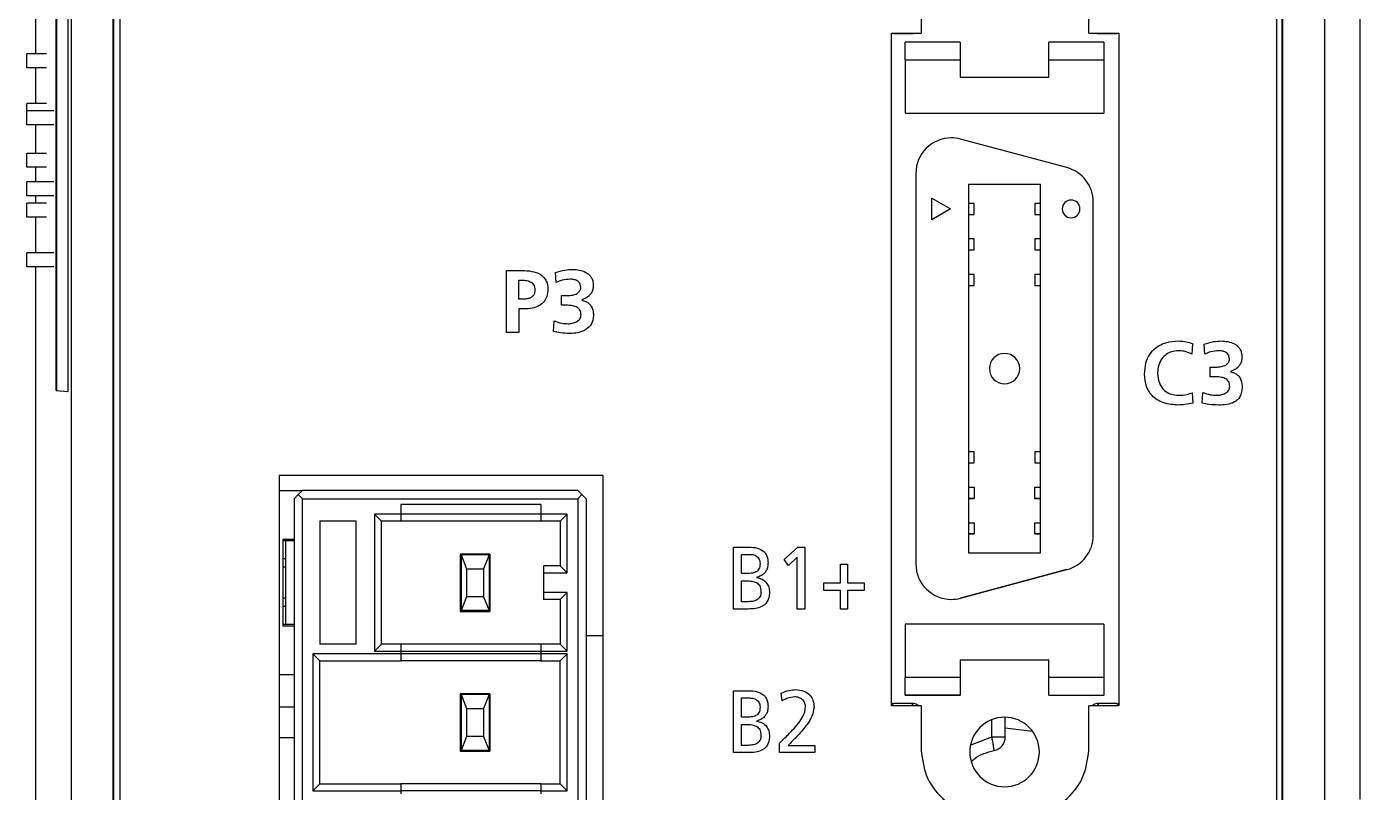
# Model space of a CAD drawing. Header units: inches. Extents: x 268 to 316, y 100 to 273.
# Drawn here: x 268.11 to 315.83, y 157.48 to 184.87 of the extents above; entities that cross this region are included whole.
import ezdxf

# ---------------------------------------------------------------- set-up
doc = ezdxf.new("R2010")
doc.units = ezdxf.units.IN
doc.header["$MEASUREMENT"] = 0

msp = doc.modelspace()

# ---------------------------------------------------------------- linework, layer by layer
at = {"color": 7, "linetype": 'Continuous', "lineweight": 25}
for p, q in [((315.831, 157.233), (315.831, 261.618)), ((269.706, 114.792), (269.706, 255.85)), ((314.546, 255.85), (314.546, 114.792)), ((271.195, 255.282), (271.195, 124.093)), ((271.216, 255.261), (271.216, 124.114)), ((271.44, 255.061), (271.44, 124.347)), ((312.839, 115.361), (312.839, 255.061)), ((313.039, 115.14), (313.039, 255.261)), ((313.06, 115.119), (313.06, 255.282)), ((269.165, 171.849), (269.165, 196.779)), ((269.173, 196.779), (269.173, 171.849)), ((269.574, 196.814), (269.574, 171.814)), ((300.11, 186.448), (300.11, 184.636)), ((306.117, 184.636), (306.117, 186.448)), ((268.422, 185.174), (268.422, 183.896)), ((299.057, 184.636), (300.11, 184.636)), ((299.057, 160.575), (299.057, 184.636)), ((299.133, 184.631), (299.837, 184.631)), ((301.513, 184.321), (299.544, 184.321)), ((299.544, 183.686), (299.544, 184.321)), ((301.513, 184.321), (301.513, 183.686)), ((306.656, 184.321), (304.688, 184.321)), ((304.688, 183.686), (304.688, 184.321)), ((306.117, 184.636), (307.19, 184.636)), ((306.411, 184.631), (307.116, 184.631)), ((306.656, 184.321), (306.656, 183.686)), ((307.19, 184.636), (307.19, 160.575)), ((268.106, 183.396), (268.106, 183.896)), ((268.817, 183.896), (268.106, 183.896)), ((268.817, 183.396), (268.106, 183.396)), ((268.422, 183.396), (268.422, 182.118)), ((299.544, 183.686), (299.544, 181.781)), ((299.544, 183.686), (301.513, 183.686)), ((301.513, 183.686), (301.513, 183.051)), ((304.688, 183.051), (304.688, 183.686)), ((304.688, 183.686), (306.656, 183.686)), ((306.656, 183.686), (306.656, 181.781)), ((304.688, 183.051), (301.513, 183.051)), ((268.106, 181.864), (268.106, 182.118)), ((268.817, 182.118), (268.106, 182.118)), ((268.106, 181.364), (268.106, 181.864)), ((268.116, 181.864), (268.106, 181.864)), ((268.116, 181.364), (268.116, 181.864)), ((269.076, 181.864), (268.116, 181.864)), ((268.116, 181.364), (268.106, 181.364)), ((269.076, 181.364), (268.116, 181.364)), ((268.422, 181.364), (268.422, 180.34)), ((299.544, 181.781), (299.544, 181.781)), ((299.544, 181.781), (306.656, 181.781)), ((299.544, 181.781), (306.656, 181.781)), ((306.656, 181.781), (306.656, 181.781)), ((305.334, 179.828), (301.524, 180.849)), ((268.106, 179.84), (268.106, 180.34)), ((268.817, 180.34), (268.106, 180.34)), ((268.817, 179.84), (268.106, 179.84)), ((268.422, 179.84), (268.422, 179.324)), ((299.925, 179.622), (299.925, 165.652)), ((268.106, 178.824), (268.106, 179.324)), ((268.116, 179.324), (268.106, 179.324)), ((268.116, 178.824), (268.116, 179.324)), ((269.076, 179.324), (268.116, 179.324)), ((304.388, 179.223), (301.813, 179.223)), ((301.813, 179.223), (301.813, 166.051)), ((304.388, 179.223), (301.813, 179.223)), ((301.813, 179.223), (301.813, 179.223)), ((304.388, 166.051), (304.388, 179.223)), ((304.388, 179.223), (304.388, 179.223)), ((268.116, 178.824), (268.106, 178.824)), ((268.106, 178.062), (268.106, 178.562)), ((268.817, 178.562), (268.106, 178.562)), ((269.076, 178.824), (268.116, 178.824)), ((268.422, 178.824), (268.422, 178.562)), ((300.498, 177.967), (300.498, 178.737)), ((300.498, 178.737), (301.165, 178.352)), ((302.012, 178.551), (301.813, 178.551)), ((302.012, 178.152), (302.012, 178.551)), ((304.189, 178.551), (304.189, 178.152)), ((304.388, 178.551), (304.189, 178.551)), ((306.275, 166.673), (306.275, 178.601)), ((268.817, 178.062), (268.106, 178.062)), ((268.422, 178.062), (268.422, 176.784)), ((301.165, 178.352), (300.498, 177.967)), ((301.813, 178.152), (302.012, 178.152)), ((301.813, 178.152), (302.012, 178.152)), ((302.012, 178.152), (302.012, 178.152)), ((304.189, 178.152), (304.388, 178.152)), ((304.189, 178.152), (304.388, 178.152)), ((304.189, 178.152), (304.189, 178.152)), ((302.012, 177.281), (301.813, 177.281)), ((302.012, 176.882), (302.012, 177.281)), ((304.189, 177.281), (304.189, 176.882)), ((304.388, 177.281), (304.189, 177.281)), ((268.106, 176.284), (268.106, 176.784)), ((268.116, 176.784), (268.106, 176.784)), ((268.116, 176.284), (268.116, 176.784)), ((269.076, 176.784), (268.116, 176.784)), ((301.813, 176.882), (302.012, 176.882)), ((301.813, 176.882), (302.012, 176.882)), ((302.012, 176.882), (302.012, 176.882)), ((304.189, 176.882), (304.388, 176.882)), ((304.189, 176.882), (304.388, 176.882)), ((304.189, 176.882), (304.189, 176.882)), ((268.116, 176.284), (268.106, 176.284)), ((269.076, 176.284), (268.116, 176.284)), ((268.422, 176.284), (268.422, 112.009)), ((285.272, 176.148), (285.834, 176.148)), ((285.272, 173.932), (285.272, 176.148)), ((285.716, 175.799), (285.872, 175.799)), ((285.716, 175.123), (285.716, 175.799)), ((287.056, 175.72), (287.031, 176.075)), ((302.012, 176.011), (301.813, 176.011)), ((302.012, 175.612), (302.012, 176.011)), ((304.388, 176.011), (304.189, 176.011)), ((304.189, 176.011), (304.189, 175.612)), ((287.24, 175.253), (287.444, 175.253)), ((287.24, 174.904), (287.24, 175.253)), ((301.813, 175.612), (302.012, 175.612)), ((301.813, 175.612), (302.012, 175.612)), ((302.012, 175.612), (302.012, 175.612)), ((304.189, 175.612), (304.388, 175.612)), ((304.189, 175.612), (304.388, 175.612)), ((304.189, 175.612), (304.189, 175.612)), ((285.872, 175.123), (285.716, 175.123)), ((285.716, 174.773), (285.716, 173.932)), ((285.904, 174.773), (285.716, 174.773)), ((287.456, 174.904), (287.24, 174.904)), ((287.967, 175.088), (287.967, 175.081)), ((286.961, 173.967), (286.986, 174.345)), ((285.716, 173.932), (285.272, 173.932)), ((309.83, 173.534), (309.797, 173.159)), ((310.268, 173.159), (310.243, 173.515)), ((303.1, 173.181), (303.1, 173.181)), ((310.453, 172.692), (310.656, 172.692)), ((310.453, 172.343), (310.453, 172.692)), ((310.668, 172.343), (310.453, 172.343)), ((311.18, 172.527), (311.18, 172.521)), ((269.165, 171.849), (269.565, 171.814)), ((269.173, 171.849), (269.165, 171.849)), ((269.173, 171.849), (269.574, 171.814)), ((269.574, 171.814), (269.565, 171.814)), ((309.814, 171.775), (309.833, 171.403)), ((310.173, 171.406), (310.198, 171.784)), ((302.012, 169.661), (301.813, 169.661)), ((302.012, 169.262), (302.012, 169.661)), ((304.189, 169.661), (304.189, 169.262)), ((304.388, 169.661), (304.189, 169.661)), ((301.813, 169.262), (302.012, 169.262)), ((301.813, 169.262), (302.012, 169.262)), ((302.012, 169.262), (302.012, 169.262)), ((304.189, 169.262), (304.388, 169.262)), ((304.189, 169.262), (304.388, 169.262)), ((304.189, 169.262), (304.189, 169.262)), ((288.74, 168.812), (277.14, 168.812)), ((277.14, 168.812), (277.14, 136.013)), ((288.74, 136.013), (288.74, 168.812)), ((277.14, 168.278), (277.976, 168.278)), ((277.676, 167.978), (277.826, 168.128)), ((277.826, 168.128), (277.976, 168.278)), ((277.976, 167.978), (277.826, 168.128)), ((287.826, 168.278), (277.976, 168.278)), ((287.826, 168.278), (287.976, 168.128)), ((287.976, 168.128), (287.826, 167.978)), ((288.126, 167.978), (287.976, 168.128)), ((301.813, 168.391), (302.012, 168.391)), ((302.012, 167.992), (301.813, 167.992)), ((301.813, 167.992), (302.012, 167.992)), ((302.012, 168.391), (302.012, 167.992)), ((302.012, 167.992), (302.012, 167.992)), ((304.189, 168.391), (304.388, 168.391)), ((304.189, 167.992), (304.189, 168.391)), ((304.388, 167.992), (304.189, 167.992)), ((304.189, 167.992), (304.388, 167.992)), ((304.189, 167.992), (304.189, 167.992)), ((277.676, 167.978), (277.676, 136.978)), ((277.976, 167.978), (287.826, 167.978)), ((277.976, 136.978), (277.976, 167.978)), ((286.501, 167.778), (281.501, 167.778)), ((281.501, 167.778), (281.501, 167.428)), ((286.501, 167.778), (286.501, 167.428)), ((287.826, 167.978), (287.826, 136.978)), ((288.126, 167.978), (288.126, 136.978)), ((278.601, 167.178), (278.601, 162.778)), ((279.901, 167.178), (278.601, 167.178)), ((279.901, 162.778), (279.901, 167.178)), ((281.501, 167.428), (280.551, 167.428)), ((280.551, 167.428), (280.551, 162.528)), ((280.801, 167.178), (280.551, 167.428)), ((280.801, 162.778), (280.801, 167.178)), ((281.501, 167.178), (280.801, 167.178)), ((281.501, 167.428), (281.501, 167.178)), ((286.501, 167.428), (281.501, 167.428)), ((286.501, 167.178), (281.501, 167.178)), ((287.451, 167.428), (286.501, 167.428)), ((286.501, 167.428), (286.501, 167.178)), ((287.201, 167.178), (286.501, 167.178)), ((287.201, 167.178), (287.451, 167.428)), ((287.201, 167.178), (287.201, 165.578)), ((287.451, 165.328), (287.451, 167.428)), ((301.813, 167.121), (302.012, 167.121)), ((302.012, 167.121), (302.012, 166.722)), ((304.189, 167.121), (304.388, 167.121)), ((304.189, 166.722), (304.189, 167.121)), ((302.012, 166.722), (301.813, 166.722)), ((301.813, 166.722), (302.012, 166.722)), ((302.012, 166.722), (302.012, 166.722)), ((304.388, 166.722), (304.189, 166.722)), ((304.189, 166.722), (304.388, 166.722)), ((304.189, 166.722), (304.189, 166.722)), ((306.275, 166.673), (306.275, 166.673)), ((277.676, 166.528), (277.276, 166.528)), ((277.276, 166.528), (277.276, 163.428)), ((277.376, 166.478), (277.276, 166.478)), ((277.676, 166.478), (277.376, 166.478)), ((277.376, 163.478), (277.376, 166.478)), ((293.395, 166.253), (293.935, 166.253)), ((293.395, 164.036), (293.395, 166.253)), ((295.216, 165.808), (295.704, 166.253)), ((295.704, 166.253), (295.958, 166.253)), ((295.958, 166.253), (295.958, 164.036)), ((284.681, 166.003), (283.621, 166.003)), ((283.621, 166.003), (283.621, 163.953)), ((283.651, 166.003), (283.651, 165.978)), ((283.651, 165.978), (283.651, 163.978)), ((283.651, 165.978), (283.851, 165.478)), ((284.651, 165.978), (283.651, 165.978)), ((284.651, 165.978), (284.451, 165.478)), ((284.651, 166.003), (284.651, 165.978)), ((284.651, 165.978), (284.651, 163.978)), ((284.681, 166.003), (284.681, 163.953)), ((293.681, 165.992), (293.981, 165.992)), ((293.681, 165.306), (293.681, 165.992)), ((295.367, 165.595), (295.216, 165.808)), ((295.673, 165.888), (295.367, 165.595)), ((295.673, 164.036), (295.673, 165.888)), ((297.224, 165.643), (297.476, 165.643)), ((297.224, 164.979), (297.224, 165.643)), ((297.476, 165.643), (297.476, 164.979)), ((299.925, 165.652), (299.925, 165.652)), ((301.813, 166.051), (304.388, 166.051)), ((277.376, 165.528), (277.276, 165.528)), ((283.651, 165.528), (283.621, 165.528)), ((283.851, 165.478), (283.851, 164.478)), ((283.851, 165.478), (284.451, 165.478)), ((284.451, 165.478), (284.451, 164.478)), ((286.601, 165.578), (286.601, 165.328)), ((287.201, 165.578), (286.601, 165.578)), ((286.601, 165.328), (286.601, 164.628)), ((286.601, 165.328), (287.451, 165.328)), ((287.451, 165.328), (287.201, 165.578)), ((293.838, 165.306), (293.681, 165.306)), ((294.224, 165.167), (294.224, 165.16)), ((301.524, 164.425), (305.334, 165.446)), ((305.334, 165.446), (301.524, 164.425)), ((305.334, 165.446), (305.334, 165.446)), ((293.681, 165.046), (293.866, 165.046)), ((293.681, 164.296), (293.681, 165.046)), ((296.627, 164.979), (297.224, 164.979)), ((296.627, 164.7), (296.627, 164.979)), ((297.224, 164.7), (296.627, 164.7)), ((297.224, 164.036), (297.224, 164.7)), ((297.476, 164.979), (298.073, 164.979)), ((298.073, 164.7), (297.476, 164.7)), ((297.476, 164.7), (297.476, 164.036)), ((298.073, 164.979), (298.073, 164.7)), ((277.376, 164.428), (277.276, 164.428)), ((283.651, 164.428), (283.621, 164.428)), ((283.851, 164.478), (283.651, 163.978)), ((284.451, 164.478), (283.851, 164.478)), ((284.451, 164.478), (284.651, 163.978)), ((287.451, 164.628), (286.601, 164.628)), ((286.601, 164.628), (286.601, 164.378)), ((287.201, 164.378), (286.601, 164.378)), ((287.201, 164.378), (287.451, 164.628)), ((287.201, 164.378), (287.201, 162.778)), ((287.451, 162.528), (287.451, 164.628)), ((293.895, 164.296), (293.681, 164.296)), ((301.524, 164.425), (301.524, 164.425)), ((277.376, 164.128), (277.376, 164.128)), ((283.621, 163.953), (284.681, 163.953)), ((284.651, 163.978), (283.651, 163.978)), ((283.651, 163.978), (283.651, 163.953)), ((284.651, 163.978), (284.651, 163.953)), ((293.926, 164.036), (293.395, 164.036)), ((295.958, 164.036), (295.673, 164.036)), ((297.476, 164.036), (297.224, 164.036)), ((277.376, 163.478), (277.276, 163.478)), ((277.676, 163.428), (277.276, 163.428)), ((277.676, 163.478), (277.376, 163.478)), ((306.656, 163.493), (299.544, 163.493)), ((299.544, 163.493), (299.544, 161.588)), ((306.656, 163.493), (306.656, 161.588)), ((279.901, 162.778), (278.601, 162.778)), ((280.551, 162.528), (280.801, 162.778)), ((281.501, 162.778), (280.801, 162.778)), ((281.501, 162.778), (281.501, 162.528)), ((286.501, 162.778), (281.501, 162.778)), ((286.501, 162.778), (286.501, 162.528)), ((287.201, 162.778), (286.501, 162.778)), ((287.451, 162.528), (287.201, 162.778)), ((288.74, 163.072), (288.126, 163.072)), ((281.501, 162.428), (278.351, 162.428)), ((278.351, 162.428), (278.351, 157.528)), ((278.601, 162.178), (278.351, 162.428)), ((280.551, 162.528), (281.501, 162.528)), ((281.501, 162.528), (281.501, 162.428)), ((281.501, 162.528), (286.501, 162.528)), ((281.501, 162.428), (281.501, 162.178)), ((286.501, 162.428), (281.501, 162.428)), ((286.501, 162.528), (286.501, 162.428)), ((286.501, 162.528), (287.451, 162.528)), ((287.451, 162.428), (286.501, 162.428)), ((286.501, 162.428), (286.501, 162.178)), ((287.201, 162.178), (287.451, 162.428)), ((287.451, 157.528), (287.451, 162.428)), ((278.601, 157.778), (278.601, 162.178)), ((278.601, 162.178), (281.501, 162.178)), ((286.501, 162.178), (281.501, 162.178)), ((286.501, 162.178), (287.201, 162.178)), ((287.201, 157.778), (287.201, 162.178)), ((301.513, 162.223), (304.688, 162.223)), ((301.513, 162.223), (301.513, 161.588)), ((301.513, 162.223), (304.688, 162.223)), ((301.513, 162.223), (301.513, 162.223)), ((304.688, 161.588), (304.688, 162.223)), ((304.688, 162.223), (304.688, 162.223)), ((277.676, 161.678), (277.14, 161.678)), ((301.513, 161.588), (299.544, 161.588)), ((299.544, 160.953), (299.544, 161.588)), ((301.513, 161.588), (301.513, 160.953)), ((304.688, 160.953), (304.688, 161.588)), ((306.656, 161.588), (304.688, 161.588)), ((306.656, 161.588), (306.656, 160.953)), ((284.681, 161.003), (283.621, 161.003)), ((283.621, 161.003), (283.621, 158.953)), ((283.651, 161.003), (283.651, 160.978)), ((284.651, 160.978), (283.651, 160.978)), ((283.651, 160.978), (283.851, 160.478)), ((283.651, 160.978), (283.651, 158.978)), ((284.651, 160.978), (284.451, 160.478)), ((284.651, 161.003), (284.651, 160.978)), ((284.651, 160.978), (284.651, 158.978)), ((284.681, 161.003), (284.681, 158.953)), ((293.395, 161.114), (293.935, 161.114)), ((293.395, 158.897), (293.395, 161.114)), ((293.681, 160.853), (293.981, 160.853)), ((293.681, 160.167), (293.681, 160.853)), ((295.139, 160.748), (295.11, 161.022)), ((299.544, 160.953), (301.513, 160.953)), ((301.513, 160.953), (299.544, 160.953)), ((299.544, 160.953), (299.544, 160.953)), ((301.513, 160.953), (301.513, 160.953)), ((304.688, 160.953), (306.656, 160.953)), ((304.688, 160.953), (306.656, 160.953)), ((304.688, 160.953), (304.688, 160.953)), ((306.656, 160.953), (306.656, 160.953)), ((277.676, 160.528), (277.14, 160.528)), ((283.651, 160.528), (283.621, 160.528)), ((283.851, 160.478), (283.851, 159.478)), ((283.851, 160.478), (284.451, 160.478)), ((284.451, 160.478), (284.451, 159.478)), ((300.11, 160.575), (299.057, 160.575)), ((299.837, 160.65), (299.133, 160.65)), ((300.11, 160.575), (300.11, 158.985)), ((306.117, 158.985), (306.117, 160.575)), ((307.19, 160.575), (306.117, 160.575)), ((307.116, 160.65), (306.411, 160.65)), ((293.838, 160.167), (293.681, 160.167)), ((293.681, 159.157), (293.681, 159.907)), ((293.681, 159.907), (293.866, 159.907)), ((294.224, 160.028), (294.224, 160.021)), ((303.1, 160.165), (303.1, 160.165)), ((303.126, 159.463), (303.126, 160.165)), ((277.676, 159.428), (277.14, 159.428)), ((283.651, 159.428), (283.621, 159.428)), ((283.851, 159.478), (283.651, 158.978)), ((284.451, 159.478), (283.851, 159.478)), ((284.451, 159.478), (284.651, 158.978)), ((302.644, 159.463), (303.126, 159.463)), ((283.621, 158.953), (284.681, 158.953)), ((284.651, 158.978), (283.651, 158.978)), ((283.651, 158.978), (283.651, 158.953)), ((284.651, 158.978), (284.651, 158.953)), ((293.895, 159.157), (293.681, 159.157)), ((295.047, 158.897), (295.047, 159.237)), ((295.353, 159.157), (296.31, 159.157)), ((296.31, 159.157), (296.31, 158.897)), ((293.926, 158.897), (293.395, 158.897)), ((296.31, 158.897), (295.047, 158.897)), ((278.351, 157.528), (278.601, 157.778)), ((278.351, 157.528), (281.501, 157.528)), ((278.601, 157.778), (281.501, 157.778)), ((281.501, 157.778), (281.501, 157.528)), ((286.501, 157.778), (281.501, 157.778)), ((281.501, 157.528), (281.501, 157.428)), ((286.501, 157.528), (281.501, 157.528)), ((286.501, 157.778), (286.501, 157.528)), ((286.501, 157.778), (287.201, 157.778)), ((286.501, 157.528), (286.501, 157.428)), ((286.501, 157.528), (287.451, 157.528)), ((287.451, 157.528), (287.201, 157.778))]:
    msp.add_line(p, q, dxfattribs=at)
at = {"color": 8, "linetype": 'Continuous', "lineweight": 25}
for p, q in [((299.133, 184.631), (299.128, 184.636)), ((299.837, 184.631), (299.833, 184.636)), ((306.416, 184.636), (306.411, 184.631)), ((307.116, 184.631), (307.121, 184.636)), ((299.133, 160.65), (299.058, 160.575)), ((299.763, 160.575), (299.837, 160.65)), ((306.411, 160.65), (306.486, 160.575)), ((307.19, 160.576), (307.116, 160.65)), ((302.644, 159.463), (302.644, 160.079)), ((301.907, 159.18), (302.644, 159.463)), ((303.126, 159.788), (304.101, 159.661))]:
    msp.add_line(p, q, dxfattribs=at)
at = {"color": 7, "linetype": 'Continuous', "lineweight": 25, "flags": 128}
for points in [[(277.376, 165.828), (277.36, 165.828), (277.323, 165.828), (277.276, 165.828)], [(277.376, 164.128), (277.36, 164.128), (277.323, 164.128), (277.276, 164.128)]]:
    msp.add_lwpolyline(points, dxfattribs=at)
at = {"color": 7, "linetype": 'Continuous', "lineweight": 25}
for centre, radius, start, end in [((301.195, 179.622), 1.27, 90, 180), ((301.195, 179.622), 1.27, 75, 90), ((305.005, 178.601), 1.27, 0, 75), ((305.48, 178.352), 0.318, 90, 270), ((305.48, 178.352), 0.317, 90, 180), ((305.48, 178.352), 0.318, 270, 90), ((305.48, 178.352), 0.317, 0, 90), ((303.1, 172.637), 0.544, 90, 270), ((303.1, 172.637), 0.544, 90, 180), ((303.1, 172.637), 0.544, 270, 90), ((303.1, 172.637), 0.544, 0, 90), ((305.005, 166.673), 1.27, 285, 0), ((305.005, 166.673), 1.27, 285, 0), ((301.195, 165.652), 1.27, 180, 270), ((301.195, 165.652), 1.27, 180, 270), ((301.195, 165.652), 1.27, 270, 285), ((301.195, 165.652), 1.27, 270, 285), ((303.1, 158.921), 1.245, 90, 270), ((303.1, 158.921), 1.245, 90, 180), ((303.1, 158.921), 1.245, 270, 90), ((303.1, 158.921), 1.245, 0, 90), ((302.626, 159.463), 0.5, 281.537, 0)]:
    msp.add_arc(centre, radius, start, end, dxfattribs=at)
for centre, major_axis, start_param, end_param in [((299.134, 184.38), (-0.178, 0.178), 5.501572, 5.808012), ((307.114, 184.38), (0.178, 0.178), 0.481902, 0.781615), ((299.134, 160.901), (-0.178, -0.178), 0.475174, 0.781614), ((299.835, 160.399), (-0.178, -0.178), 3.130855, 3.923193), ((306.413, 160.399), (-0.178, 0.178), 5.501572, 6.293923), ((307.114, 160.901), (0.178, -0.178), 5.50157, 5.801283)]:
    msp.add_ellipse(centre, major_axis=major_axis, ratio=0.992433, start_param=start_param, end_param=end_param, dxfattribs=at)
for points, knots in [([(285.834, 176.148), (285.951, 176.144), (286.172, 176.136), (286.434, 176.05), (286.598, 175.928), (286.69, 175.807), (286.749, 175.653), (286.755, 175.539), (286.758, 175.478)], [0, 0, 0, 0, 0.269568, 0.511596, 0.624364, 0.737466, 0.859363, 1, 1, 1, 1]), ([(287.031, 176.075), (287.139, 176.11), (287.341, 176.175), (287.552, 176.183), (287.65, 176.187)], [0, 0, 0, 0, 0.538149, 1, 1, 1, 1]), ([(287.65, 176.187), (287.727, 176.183), (287.888, 176.174), (288.085, 176.107), (288.226, 176.01), (288.312, 175.907), (288.371, 175.773), (288.377, 175.672), (288.38, 175.618)], [0, 0, 0, 0, 0.221277, 0.464007, 0.58624, 0.710776, 0.844893, 1, 1, 1, 1]), ([(285.872, 175.799), (285.933, 175.796), (286.048, 175.79), (286.181, 175.725), (286.253, 175.638), (286.289, 175.552), (286.292, 175.488), (286.294, 175.453)], [0, 0, 0, 0, 0.294025, 0.555101, 0.688977, 0.833021, 1, 1, 1, 1]), ([(287.555, 175.837), (287.458, 175.831), (287.285, 175.819), (287.126, 175.75), (287.056, 175.72)], [0, 0, 0, 0, 0.560326, 1, 1, 1, 1]), ([(287.936, 175.545), (287.933, 175.582), (287.928, 175.651), (287.873, 175.739), (287.789, 175.798), (287.679, 175.832), (287.597, 175.836), (287.555, 175.837)], [0, 0, 0, 0, 0.20356, 0.377352, 0.547961, 0.764266, 1, 1, 1, 1]), ([(286.294, 175.453), (286.291, 175.41), (286.286, 175.332), (286.226, 175.232), (286.132, 175.165), (286.01, 175.128), (285.919, 175.124), (285.872, 175.123)], [0, 0, 0, 0, 0.208792, 0.383702, 0.552909, 0.76665, 1, 1, 1, 1]), ([(286.758, 175.478), (286.752, 175.391), (286.741, 175.23), (286.627, 175.022), (286.442, 174.873), (286.192, 174.786), (286.003, 174.778), (285.904, 174.773)], [0, 0, 0, 0, 0.206193, 0.381258, 0.549688, 0.762344, 1, 1, 1, 1]), ([(287.444, 175.253), (287.512, 175.256), (287.635, 175.261), (287.777, 175.306), (287.859, 175.364), (287.903, 175.416), (287.931, 175.477), (287.934, 175.522), (287.936, 175.545)], [0, 0, 0, 0, 0.319359, 0.577586, 0.688016, 0.790768, 0.892191, 1, 1, 1, 1]), ([(288.38, 175.618), (288.377, 175.566), (288.371, 175.47), (288.316, 175.34), (288.196, 175.191), (288.062, 175.131), (287.967, 175.088)], [0, 0, 0, 0, 0.21398, 0.400371, 0.576158, 1, 1, 1, 1]), ([(287.945, 174.557), (287.944, 174.587), (287.941, 174.644), (287.913, 174.722), (287.868, 174.784), (287.784, 174.849), (287.642, 174.897), (287.522, 174.901), (287.456, 174.904)], [0, 0, 0, 0, 0.132535, 0.24891, 0.357938, 0.467862, 0.711036, 1, 1, 1, 1]), ([(287.967, 175.081), (288.016, 175.071), (288.109, 175.052), (288.228, 174.976), (288.32, 174.866), (288.38, 174.721), (288.387, 174.611), (288.39, 174.554)], [0, 0, 0, 0, 0.200198, 0.381409, 0.557039, 0.77043, 1, 1, 1, 1]), ([(286.986, 174.345), (287.074, 174.313), (287.234, 174.257), (287.403, 174.247), (287.479, 174.243)], [0, 0, 0, 0, 0.552599, 1, 1, 1, 1]), ([(287.479, 174.243), (287.529, 174.247), (287.634, 174.254), (287.782, 174.307), (287.888, 174.387), (287.939, 174.479), (287.943, 174.531), (287.945, 174.557)], [0, 0, 0, 0, 0.244889, 0.505683, 0.751857, 0.87209, 1, 1, 1, 1]), ([(288.39, 174.554), (288.386, 174.494), (288.38, 174.38), (288.3, 174.183), (288.113, 174.007), (287.833, 173.909), (287.639, 173.899), (287.542, 173.894)], [0, 0, 0, 0, 0.149727, 0.279999, 0.518328, 0.760722, 1, 1, 1, 1]), ([(287.542, 173.894), (287.429, 173.897), (287.233, 173.903), (287.042, 173.948), (286.961, 173.967)], [0, 0, 0, 0, 0.5759428, 1, 1, 1, 1]), ([(308.111, 172.441), (308.119, 172.573), (308.134, 172.819), (308.277, 173.153), (308.522, 173.42), (308.887, 173.598), (309.174, 173.616), (309.327, 173.626)], [0, 0, 0, 0, 0.204459, 0.3841161, 0.5537415, 0.7620227, 1, 1, 1, 1]), ([(309.318, 173.277), (309.237, 173.27), (309.083, 173.258), (308.878, 173.153), (308.712, 172.986), (308.596, 172.752), (308.582, 172.569), (308.575, 172.473)], [0, 0, 0, 0, 0.196058, 0.376123, 0.552269, 0.767167, 1, 1, 1, 1]), ([(309.797, 173.159), (309.709, 173.2), (309.556, 173.27), (309.388, 173.275), (309.318, 173.277)], [0, 0, 0, 0, 0.580967, 1, 1, 1, 1]), ([(309.327, 173.626), (309.42, 173.621), (309.592, 173.612), (309.755, 173.558), (309.83, 173.534)], [0, 0, 0, 0, 0.541828, 1, 1, 1, 1]), ([(310.243, 173.515), (310.352, 173.55), (310.553, 173.615), (310.764, 173.622), (310.862, 173.626)], [0, 0, 0, 0, 0.538359, 1, 1, 1, 1]), ([(310.767, 173.277), (310.67, 173.27), (310.497, 173.258), (310.338, 173.189), (310.268, 173.159)], [0, 0, 0, 0, 0.559939, 1, 1, 1, 1]), ([(311.148, 172.984), (311.145, 173.022), (311.14, 173.091), (311.086, 173.178), (311.001, 173.238), (310.892, 173.271), (310.81, 173.275), (310.767, 173.277)], [0, 0, 0, 0, 0.20355, 0.377242, 0.547733, 0.764022, 1, 1, 1, 1]), ([(310.862, 173.626), (310.939, 173.622), (311.1, 173.613), (311.297, 173.547), (311.438, 173.449), (311.524, 173.347), (311.583, 173.213), (311.59, 173.112), (311.593, 173.057)], [0, 0, 0, 0, 0.221367, 0.464137, 0.586361, 0.710866, 0.844939, 1, 1, 1, 1]), ([(310.656, 172.692), (310.724, 172.695), (310.847, 172.7), (310.989, 172.746), (311.072, 172.804), (311.115, 172.855), (311.143, 172.917), (311.146, 172.961), (311.148, 172.984)], [0, 0, 0, 0, 0.319361, 0.57759, 0.688021, 0.790772, 0.892194, 1, 1, 1, 1]), ([(311.593, 173.057), (311.59, 173.006), (311.584, 172.909), (311.529, 172.78), (311.408, 172.63), (311.274, 172.57), (311.18, 172.527)], [0, 0, 0, 0, 0.21389, 0.400214, 0.575972, 1, 1, 1, 1]), ([(309.327, 171.333), (309.142, 171.346), (308.795, 171.369), (308.375, 171.628), (308.143, 172.014), (308.122, 172.292), (308.111, 172.441)], [0, 0, 0, 0, 0.297008, 0.555734, 0.761063, 1, 1, 1, 1]), ([(308.575, 172.473), (308.586, 172.354), (308.607, 172.127), (308.793, 171.859), (309.048, 171.706), (309.231, 171.691), (309.327, 171.682)], [0, 0, 0, 0, 0.289567, 0.553975, 0.764756, 1, 1, 1, 1]), ([(311.158, 171.997), (311.156, 172.027), (311.153, 172.084), (311.125, 172.161), (311.08, 172.223), (310.996, 172.289), (310.855, 172.336), (310.734, 172.341), (310.668, 172.343)], [0, 0, 0, 0, 0.132555, 0.248961, 0.358036, 0.468011, 0.711224, 1, 1, 1, 1]), ([(311.18, 172.521), (311.229, 172.511), (311.322, 172.491), (311.44, 172.415), (311.532, 172.305), (311.592, 172.161), (311.598, 172.051), (311.602, 171.994)], [0, 0, 0, 0, 0.200356, 0.381539, 0.55708, 0.770413, 1, 1, 1, 1]), ([(310.69, 171.682), (310.741, 171.686), (310.846, 171.693), (310.994, 171.746), (311.1, 171.827), (311.151, 171.919), (311.155, 171.97), (311.158, 171.997)], [0, 0, 0, 0, 0.245064, 0.505873, 0.75197, 0.872149, 1, 1, 1, 1]), ([(311.602, 171.994), (311.599, 171.927), (311.593, 171.804), (311.533, 171.638), (311.436, 171.512), (311.278, 171.406), (311.044, 171.341), (310.856, 171.336), (310.754, 171.333)], [0, 0, 0, 0, 0.162224, 0.297997, 0.420528, 0.542695, 0.753953, 1, 1, 1, 1]), ([(309.327, 171.682), (309.429, 171.687), (309.596, 171.694), (309.752, 171.752), (309.814, 171.775)], [0, 0, 0, 0, 0.606436, 1, 1, 1, 1]), ([(309.833, 171.403), (309.739, 171.382), (309.573, 171.345), (309.403, 171.337), (309.327, 171.333)], [0, 0, 0, 0, 0.559253, 1, 1, 1, 1]), ([(310.754, 171.333), (310.641, 171.337), (310.445, 171.343), (310.254, 171.387), (310.173, 171.406)], [0, 0, 0, 0, 0.575769, 1, 1, 1, 1]), ([(310.198, 171.784), (310.287, 171.753), (310.446, 171.696), (310.615, 171.687), (310.69, 171.682)], [0, 0, 0, 0, 0.552861, 1, 1, 1, 1]), ([(293.935, 166.253), (294.041, 166.248), (294.235, 166.239), (294.46, 166.132), (294.573, 165.991), (294.627, 165.852), (294.633, 165.749), (294.636, 165.694)], [0, 0, 0, 0, 0.310625, 0.569122, 0.698763, 0.838246, 1, 1, 1, 1]), ([(294.349, 165.662), (294.348, 165.625), (294.345, 165.559), (294.314, 165.47), (294.264, 165.403), (294.173, 165.341), (294.026, 165.308), (293.904, 165.307), (293.838, 165.306)], [0, 0, 0, 0, 0.15212, 0.276439, 0.385778, 0.492535, 0.726902, 1, 1, 1, 1]), ([(293.981, 165.992), (294.029, 165.989), (294.126, 165.983), (294.24, 165.927), (294.308, 165.846), (294.344, 165.761), (294.347, 165.697), (294.349, 165.662)], [0, 0, 0, 0, 0.257255, 0.516147, 0.657152, 0.813546, 1, 1, 1, 1]), ([(294.636, 165.694), (294.633, 165.642), (294.628, 165.544), (294.579, 165.412), (294.496, 165.302), (294.375, 165.216), (294.276, 165.184), (294.224, 165.167)], [0, 0, 0, 0, 0.2145234, 0.3994909, 0.5710478, 0.7760809, 1, 1, 1, 1]), ([(294.224, 165.16), (294.296, 165.146), (294.435, 165.119), (294.588, 164.983), (294.674, 164.811), (294.683, 164.69), (294.687, 164.627)], [0, 0, 0, 0, 0.27666, 0.538956, 0.755937, 1, 1, 1, 1]), ([(293.866, 165.046), (293.928, 165.044), (294.048, 165.041), (294.194, 165), (294.289, 164.932), (294.343, 164.86), (294.378, 164.765), (294.382, 164.694), (294.384, 164.655)], [0, 0, 0, 0, 0.249118, 0.484479, 0.597367, 0.713736, 0.843927, 1, 1, 1, 1]), ([(294.384, 164.655), (294.382, 164.621), (294.379, 164.558), (294.348, 164.474), (294.3, 164.408), (294.214, 164.344), (294.074, 164.302), (293.957, 164.298), (293.895, 164.296)], [0, 0, 0, 0, 0.1467312, 0.271101, 0.3838783, 0.4947845, 0.7325796, 1, 1, 1, 1]), ([(294.687, 164.627), (294.684, 164.566), (294.678, 164.455), (294.619, 164.306), (294.527, 164.194), (294.382, 164.102), (294.177, 164.044), (294.013, 164.039), (293.926, 164.036)], [0, 0, 0, 0, 0.164061, 0.302115, 0.427923, 0.553408, 0.765364, 1, 1, 1, 1]), ([(293.935, 161.114), (294.041, 161.109), (294.235, 161.1), (294.46, 160.993), (294.573, 160.852), (294.627, 160.713), (294.633, 160.61), (294.636, 160.555)], [0, 0, 0, 0, 0.310625, 0.569122, 0.698763, 0.838246, 1, 1, 1, 1]), ([(293.981, 160.853), (294.029, 160.85), (294.126, 160.844), (294.24, 160.788), (294.308, 160.707), (294.344, 160.622), (294.347, 160.558), (294.349, 160.523)], [0, 0, 0, 0, 0.257268, 0.516169, 0.657174, 0.81356, 1, 1, 1, 1]), ([(295.11, 161.022), (295.204, 161.062), (295.372, 161.134), (295.553, 161.146), (295.633, 161.152)], [0, 0, 0, 0, 0.563548, 1, 1, 1, 1]), ([(295.595, 160.891), (295.499, 160.88), (295.337, 160.86), (295.196, 160.78), (295.139, 160.748)], [0, 0, 0, 0, 0.596303, 1, 1, 1, 1]), ([(295.978, 160.539), (295.972, 160.593), (295.958, 160.7), (295.855, 160.816), (295.729, 160.881), (295.641, 160.888), (295.595, 160.891)], [0, 0, 0, 0, 0.279413, 0.545753, 0.764042, 1, 1, 1, 1]), ([(295.633, 161.152), (295.729, 161.143), (295.914, 161.127), (296.135, 160.976), (296.263, 160.76), (296.275, 160.604), (296.282, 160.52)], [0, 0, 0, 0, 0.281235, 0.542443, 0.755251, 1, 1, 1, 1]), ([(294.349, 160.523), (294.348, 160.486), (294.345, 160.42), (294.314, 160.331), (294.264, 160.264), (294.173, 160.202), (294.026, 160.169), (293.904, 160.168), (293.838, 160.167)], [0, 0, 0, 0, 0.152133, 0.276458, 0.385797, 0.49255, 0.72691, 1, 1, 1, 1]), ([(294.636, 160.555), (294.633, 160.503), (294.628, 160.405), (294.579, 160.273), (294.496, 160.163), (294.375, 160.077), (294.276, 160.045), (294.224, 160.028)], [0, 0, 0, 0, 0.214527, 0.399497, 0.571054, 0.776084, 1, 1, 1, 1]), ([(295.404, 159.593), (295.55, 159.746), (295.755, 159.961), (295.946, 160.294), (295.968, 160.459), (295.978, 160.539)], [0, 0, 0, 0, 0.561148, 0.78764, 1, 1, 1, 1]), ([(296.282, 160.52), (296.264, 160.414), (296.227, 160.191), (296.006, 159.856), (295.817, 159.641), (295.704, 159.513)], [0, 0, 0, 0, 0.270916, 0.565751, 1, 1, 1, 1]), ([(293.866, 159.907), (293.928, 159.905), (294.048, 159.902), (294.194, 159.861), (294.289, 159.793), (294.343, 159.721), (294.378, 159.626), (294.382, 159.555), (294.384, 159.516)], [0, 0, 0, 0, 0.2491302, 0.4845012, 0.5973902, 0.7137574, 0.8439407, 1, 1, 1, 1]), ([(294.224, 160.021), (294.296, 160.007), (294.435, 159.98), (294.588, 159.844), (294.674, 159.672), (294.683, 159.551), (294.687, 159.488)], [0, 0, 0, 0, 0.27666, 0.538955, 0.755936, 1, 1, 1, 1]), ([(294.384, 159.516), (294.382, 159.482), (294.379, 159.419), (294.348, 159.335), (294.3, 159.269), (294.214, 159.205), (294.074, 159.163), (293.957, 159.159), (293.895, 159.157)], [0, 0, 0, 0, 0.146733, 0.271104, 0.383882, 0.494788, 0.732582, 1, 1, 1, 1]), ([(294.687, 159.488), (294.684, 159.427), (294.678, 159.316), (294.619, 159.167), (294.527, 159.055), (294.382, 158.962), (294.177, 158.905), (294.013, 158.9), (293.926, 158.897)], [0, 0, 0, 0, 0.164061, 0.302115, 0.427924, 0.553408, 0.765364, 1, 1, 1, 1]), ([(295.047, 159.237), (295.111, 159.3), (295.231, 159.417), (295.349, 159.537), (295.404, 159.593)], [0, 0, 0, 0, 0.533957, 1, 1, 1, 1]), ([(295.704, 159.513), (295.637, 159.443), (295.521, 159.323), (295.402, 159.206), (295.353, 159.157)], [0, 0, 0, 0, 0.583447, 1, 1, 1, 1]), ([(302.726, 158.974), (302.727, 158.98), (302.728, 158.99), (302.721, 159.05), (302.711, 159.11), (302.697, 159.19), (302.676, 159.304), (302.656, 159.402), (302.644, 159.463)], [0, 0, 0, 0, 0.239564, 0.350431, 0.499994, 0.615685, 0.760436, 1, 1, 1, 1]), ([(300.11, 158.985), (300.159, 158.64), (300.256, 157.946), (300.97, 157.104), (301.948, 156.547), (303.114, 156.352), (304.28, 156.547), (305.258, 157.104), (305.972, 157.946), (306.069, 158.64), (306.117, 158.985)], [0, 0, 0, 0, 0.117889, 0.23723, 0.363762, 0.499992, 0.636255, 0.762784, 0.882113, 1, 1, 1, 1]), ([(301.926, 158.592), (301.962, 158.626), (302.18, 158.832), (302.478, 158.909), (302.726, 158.974)], [0, 0, 0, 0, 0.165589, 1, 1, 1, 1])]:
    msp.add_open_spline(points, degree=3, knots=knots, dxfattribs=at)

doc.saveas('drawing.dxf')
